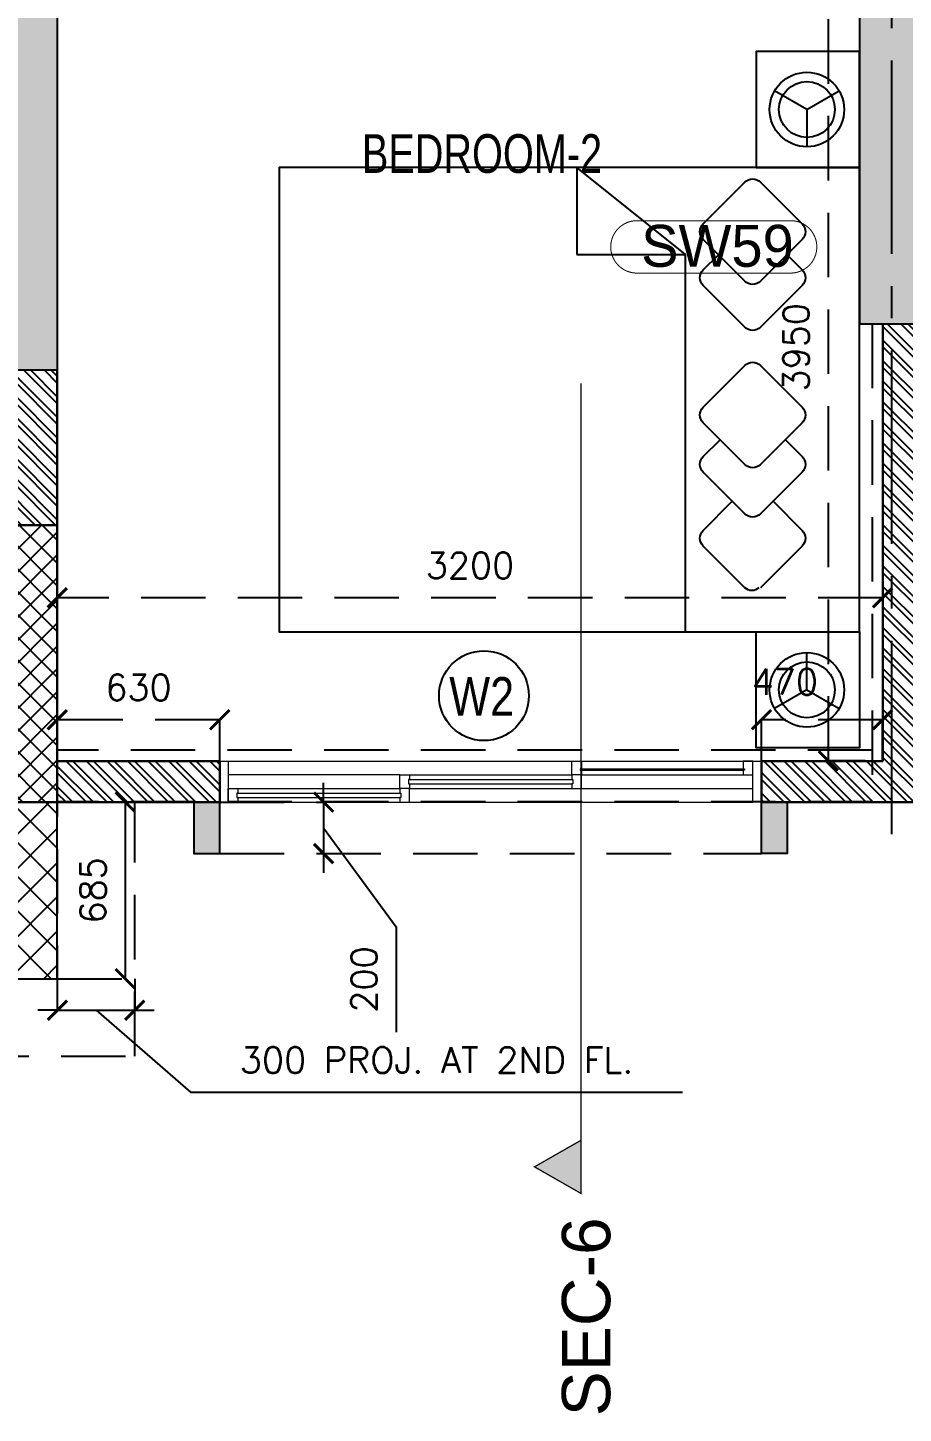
# Model space of a CAD drawing. Header units: millimetres. Extents: x 1167879 to 1231451, y -5731814 to -5645217.
# Drawn here: x 1209938 to 1213332, y -5731054 to -5725682 of the extents above; entities that cross this region are included whole.
import ezdxf
from ezdxf.enums import TextEntityAlignment as Align

# ---------------------------------------------------------------- set-up
doc = ezdxf.new("R2010")
doc.units = ezdxf.units.MM
doc.header["$LTSCALE"] = 1000
doc.header["$MEASUREMENT"] = 0
for name, pattern in [('$2$AUDIT_D_120904163729-0', [0]), ('$5$HIDDEN', [0.375, 0.25, -0.125]), ('2BHK-A - FRONT$0$AUDIT_D_120904163729-0', [0]), ('AUDIT_D_120904163729-0', [0]), ('HIDDEN', [0.375, 0.25, -0.125]), ('T8(T9 IS SIMILAR) - DIMENSION & TEXTING$0$HIDDEN', [0.375, 0.25, -0.125]), ('T8(T9 IS SIMILAR) - TYPICAL FLOOR ELEVATION$0$AUDIT_D_120904163729-0', [0]), ('T8(T9 IS SIMILAR) - TYPICAL FLOOR ELEVATION$0$HIDDEN', [0.375, 0.25, -0.125]), ('T8(T9 IS SIMILAR)$0$$0$HIDDEN', [0.375, 0.25, -0.125]), ('T8_PROFILE SECTIONS$0$HIDDEN', [0.375, 0.25, -0.125]), ('T8_PROFILE SECTIONS$0$PHANTOM2', [1.25, 0.625, -0.125, 0.125, -0.125, 0.125, -0.125]), ('T8_REFUGE COLUMNS$0$CENTER2', [1.125, 0.75, -0.125, 0.125, -0.125])]:
    doc.linetypes.add(name, pattern=pattern)
doc.layers.get('0').update_dxf_attribs({"linetype": 'AUDIT_D_120904163729-0'})
for name, color, linetype in [('$1$A-DIM', 1, '$2$AUDIT_D_120904163729-0'), ('2BHK-A - FRONT$0$2BHK-A - FRONT$0$a-furniture', 8, 'Continuous'), ('2BHK-A - FRONT$0$A-HATCH -160', 251, '2BHK-A - FRONT$0$AUDIT_D_120904163729-0'), ('A-WALL-FEATURES', 110, 'AUDIT_D_120904163729-0'), ('T8(T9 IS SIMILAR) - DIMENSION & TEXTING$0$A-DIMENSIONS', 2, 'T8(T9 IS SIMILAR) - DIMENSION & TEXTING$0$HIDDEN'), ('T8(T9 IS SIMILAR) - DIMENSION & TEXTING$0$a-window-no', 125, 'Continuous'), ('T8(T9 IS SIMILAR) - TYPICAL FLOOR ELEVATION$0$A-DIM', 1, 'T8(T9 IS SIMILAR) - TYPICAL FLOOR ELEVATION$0$AUDIT_D_120904163729-0'), ('T8(T9 IS SIMILAR) - TYPICAL FLOOR ELEVATION$0$A-WALL HATCH', 252, 'T8(T9 IS SIMILAR) - TYPICAL FLOOR ELEVATION$0$AUDIT_D_120904163729-0'), ('T8(T9 IS SIMILAR) - TYPICAL FLOOR ELEVATION$0$A-WALL-FEATURES', 6, 'T8(T9 IS SIMILAR) - TYPICAL FLOOR ELEVATION$0$AUDIT_D_120904163729-0'), ('T8(T9 IS SIMILAR)$0$$6$a-beam 2', 50, 'Continuous'), ('T8(T9 IS SIMILAR)$0$S-BEAM', 20, 'T8(T9 IS SIMILAR)$0$$0$HIDDEN'), ('T8_PROFILE SECTIONS$0$A-PROFILE SECTIONS', 81, 'T8_PROFILE SECTIONS$0$PHANTOM2'), ('T8_REFUGE COLUMNS$0$A-CENTERLINE', 193, 'T8_REFUGE COLUMNS$0$CENTER2'), ('T8_REFUGE COLUMNS$0$A-RCC COLS', 3, 'Continuous'), ('T8_TYPICAL COLUMNS$0$A-RCC COLS', 3, 'Continuous')]:
    doc.layers.add(name, color=color, linetype=linetype)
for name, color, linetype, lineweight in [('2BHK-A - FRONT$0$A-WALL- 160', 6, 'Continuous', 30), ('2BHK-A - FRONT$0$Window', 4, 'Continuous', 20), ('T8(T9 IS SIMILAR) - DIMENSION & TEXTING$0$a-Text', 4, 'Continuous', 0), ('T8(T9 IS SIMILAR)$0$D&W', 8, 'Continuous', 25), ('T8_REFUGE COLUMNS$0$A-COLUMN NO size reduce', 81, 'Continuous', 25)]:
    doc.layers.add(name, color=color, linetype=linetype, lineweight=lineweight)
doc.layers.add('T8_REFUGE COLUMNS$0$COL-HATCH', color=7, linetype='Continuous', lineweight=25, true_color=0xa3a3a3)
doc.styles.add('$6$Romans 1', font='romans.shx', dxfattribs={"height": 100})
doc.styles.add('T8(T9 IS SIMILAR) - DIMENSION & TEXTING$0$ARIAL ARROW', font='swisscl.ttf')
doc.styles.add('T8(T9 IS SIMILAR) - DIMENSION & TEXTING$0$LODHA STANDERD', font='sanss___.ttf')
doc.styles.add('T8(T9 IS SIMILAR) - DIMENSION & TEXTING$0$Romans 1', font='romans.shx', dxfattribs={"height": 100})
doc.styles.add('T8(T9 IS SIMILAR) - TYPICAL FLOOR ELEVATION$0$Romans 1', font='romans.shx', dxfattribs={"height": 100})
doc.styles.add('T8_PROFILE SECTIONS$0$arial', font='sanss___.ttf')
doc.styles.add('T8_REFUGE COLUMNS$0$STANDARD', font='GOTHIC.TTF')
doc.dimstyles.new('$2$ALPINE S', dxfattribs={"dimscale": 0, "dimtxt": 100, "dimasz": 75, "dimexe": 0, "dimexo": 0, "dimgap": 75, "dimtad": 1, "dimdec": 0, "dimzin": 0, "dimdsep": 46, "dimtxsty": '$6$Romans 1', "dimblk": '$6$_ArchTick', "dimcen": 0.09, "dimclrd": 256, "dimclre": 256, "dimclrt": 7, "dimadec": 0, "dimazin": 0, "dimtfac": 1, "dimtdec": 0, "dimtofl": 0, "dimtmove": 1, "dimatfit": 0, "dimldrblk": '$2$_Open90', "dimfxl": 1, "dimtolj": 1, "dimtzin": 0, "dimarcsym": 0})
doc.dimstyles.new('T8(T9 IS SIMILAR) - DIMENSION & TEXTING$0$ALPINE S', dxfattribs={"dimscale": 0, "dimtxt": 100, "dimasz": 75, "dimexe": 0, "dimexo": 0, "dimgap": 75, "dimtad": 1, "dimdec": 0, "dimzin": 0, "dimdsep": 46, "dimtxsty": 'T8(T9 IS SIMILAR) - DIMENSION & TEXTING$0$Romans 1', "dimblk": 'T8(T9 IS SIMILAR) - DIMENSION & TEXTING$0$_ArchTick', "dimcen": 0.09, "dimclrd": 256, "dimclre": 256, "dimclrt": 7, "dimadec": 0, "dimazin": 0, "dimtfac": 1, "dimtdec": 0, "dimtofl": 0, "dimtmove": 1, "dimatfit": 0, "dimldrblk": 'T8(T9 IS SIMILAR) - DIMENSION & TEXTING$0$_Open90', "dimfxl": 1, "dimtolj": 1, "dimtzin": 0, "dimarcsym": 0})
doc.dimstyles.new('T8(T9 IS SIMILAR) - TYPICAL FLOOR ELEVATION$0$ALPINE S', dxfattribs={"dimscale": 0, "dimtxt": 100, "dimasz": 75, "dimexe": 0, "dimexo": 0, "dimgap": 75, "dimtad": 1, "dimdec": 0, "dimzin": 0, "dimdsep": 46, "dimtxsty": 'T8(T9 IS SIMILAR) - TYPICAL FLOOR ELEVATION$0$Romans 1', "dimblk": 'T8(T9 IS SIMILAR) - TYPICAL FLOOR ELEVATION$0$_ArchTick', "dimcen": 0.09, "dimclrd": 256, "dimclre": 256, "dimclrt": 7, "dimadec": 0, "dimazin": 0, "dimtfac": 1, "dimtdec": 0, "dimtofl": 0, "dimtmove": 1, "dimatfit": 0, "dimldrblk": 'T8(T9 IS SIMILAR) - TYPICAL FLOOR ELEVATION$0$_Open90', "dimfxl": 1, "dimtolj": 1, "dimtzin": 0, "dimarcsym": 0})

# ---------------------------------------------------------------- blocks, each defined once
blk = doc.blocks.new('T8(T9 IS SIMILAR) - DIMENSION & TEXTING$0$WINDOW TAG')
at = {"layer": 'T8(T9 IS SIMILAR) - DIMENSION & TEXTING$0$a-window-no'}
blk.add_circle((0, 0), 174.1, dxfattribs=at)
at = {"layer": 'T8(T9 IS SIMILAR) - DIMENSION & TEXTING$0$a-window-no', "style": 'T8(T9 IS SIMILAR) - DIMENSION & TEXTING$0$LODHA STANDERD'}
blk.add_attdef('WINDOW', text='', height=150, dxfattribs=at).set_placement((11.3, 2.8), align=Align.MIDDLE_CENTER)
blk = doc.blocks.new('T8(T9 IS SIMILAR) - DIMENSION & TEXTING$0$_ArchTick')
at = {"color": 0, "linetype": 'ByBlock', "const_width": 0.15}
blk.add_lwpolyline([(-0.5, -0.5), (0.5, 0.5)], dxfattribs=at)
blk = doc.blocks.new('*D472')
at = {"layer": 'T8(T9 IS SIMILAR) - DIMENSION & TEXTING$0$A-DIMENSIONS', "linetype": 'T8(T9 IS SIMILAR) - DIMENSION & TEXTING$0$HIDDEN', "lineweight": -2, "transparency": 16777216}
for p, q in [((1212781.9, -5728524), (1212781.9, -5728364.8)), ((1213251.9, -5728524), (1213251.9, -5728364.8))]:
    blk.add_line(p, q, dxfattribs=at)
at = {"layer": 'T8(T9 IS SIMILAR) - DIMENSION & TEXTING$0$A-DIMENSIONS', "lineweight": -2, "transparency": 16777216}
blk.add_line((1213251.9, -5728364.8), (1212781.9, -5728364.8), dxfattribs=at)
at = {"layer": 'T8(T9 IS SIMILAR) - DIMENSION & TEXTING$0$A-DIMENSIONS', "linetype": 'ByBlock', "lineweight": -2, "transparency": 16777216, "xscale": 75, "yscale": 75, "zscale": 75, "rotation": 180}
blk.add_blockref('T8(T9 IS SIMILAR) - DIMENSION & TEXTING$0$_ArchTick', (1212781.9, -5728364.8), dxfattribs=at)
at = {"layer": 'T8(T9 IS SIMILAR) - DIMENSION & TEXTING$0$A-DIMENSIONS', "linetype": 'ByBlock', "lineweight": -2, "transparency": 16777216, "xscale": 75, "yscale": 75, "zscale": 75}
blk.add_blockref('T8(T9 IS SIMILAR) - DIMENSION & TEXTING$0$_ArchTick', (1213251.9, -5728364.8), dxfattribs=at)
at = {"layer": 'T8(T9 IS SIMILAR) - DIMENSION & TEXTING$0$A-DIMENSIONS', "color": 7, "linetype": 'ByBlock', "transparency": 16777216, "insert": (1212872.8, -5728217.8), "char_height": 100, "attachment_point": 5, "style": 'T8(T9 IS SIMILAR) - DIMENSION & TEXTING$0$Romans 1'}
blk.add_mtext('\\A1;470', dxfattribs=at)
blk = doc.blocks.new('T8(T9 IS SIMILAR) - DIMENSION & TEXTING$0$_Open90')
at = {"color": 0, "linetype": 'ByBlock', "lineweight": -2}
for p, q in [((0, 0), (-1, 0)), ((-0.5, 0.5), (0, 0)), ((0, 0), (-0.5, -0.5))]:
    blk.add_line(p, q, dxfattribs=at)
blk = doc.blocks.new('*D473')
at = {"layer": 'T8(T9 IS SIMILAR) - DIMENSION & TEXTING$0$A-DIMENSIONS', "linetype": 'T8(T9 IS SIMILAR) - DIMENSION & TEXTING$0$HIDDEN', "lineweight": -2, "transparency": 16777216}
for p, q in [((1210052.3, -5728524), (1210052.3, -5728364.8)), ((1210681.9, -5728524), (1210681.9, -5728364.8))]:
    blk.add_line(p, q, dxfattribs=at)
at = {"layer": 'T8(T9 IS SIMILAR) - DIMENSION & TEXTING$0$A-DIMENSIONS', "lineweight": -2, "transparency": 16777216}
blk.add_line((1210681.9, -5728364.8), (1210052.3, -5728364.8), dxfattribs=at)
at = {"layer": 'T8(T9 IS SIMILAR) - DIMENSION & TEXTING$0$A-DIMENSIONS', "linetype": 'ByBlock', "lineweight": -2, "transparency": 16777216, "xscale": 75, "yscale": 75, "zscale": 75, "rotation": 180}
blk.add_blockref('T8(T9 IS SIMILAR) - DIMENSION & TEXTING$0$_ArchTick', (1210052.3, -5728364.8), dxfattribs=at)
at = {"layer": 'T8(T9 IS SIMILAR) - DIMENSION & TEXTING$0$A-DIMENSIONS', "linetype": 'ByBlock', "lineweight": -2, "transparency": 16777216, "xscale": 75, "yscale": 75, "zscale": 75}
blk.add_blockref('T8(T9 IS SIMILAR) - DIMENSION & TEXTING$0$_ArchTick', (1210681.9, -5728364.8), dxfattribs=at)
at = {"layer": 'T8(T9 IS SIMILAR) - DIMENSION & TEXTING$0$A-DIMENSIONS', "color": 7, "linetype": 'ByBlock', "transparency": 16777216, "insert": (1210367.1, -5728239.8), "char_height": 100, "attachment_point": 5, "style": 'T8(T9 IS SIMILAR) - DIMENSION & TEXTING$0$Romans 1'}
blk.add_mtext('\\A1;630', dxfattribs=at)
blk = doc.blocks.new('*D474')
at = {"layer": 'T8(T9 IS SIMILAR) - DIMENSION & TEXTING$0$A-DIMENSIONS', "linetype": 'T8(T9 IS SIMILAR) - DIMENSION & TEXTING$0$HIDDEN', "lineweight": -2, "transparency": 16777216}
for p, q in [((1213184.2, -5724574), (1213041.4, -5724574)), ((1213184.2, -5728524), (1213041.4, -5728524))]:
    blk.add_line(p, q, dxfattribs=at)
at = {"layer": 'T8(T9 IS SIMILAR) - DIMENSION & TEXTING$0$A-DIMENSIONS', "lineweight": -2, "transparency": 16777216}
blk.add_line((1213041.4, -5728524), (1213041.4, -5724574), dxfattribs=at)
at = {"layer": 'T8(T9 IS SIMILAR) - DIMENSION & TEXTING$0$A-DIMENSIONS', "linetype": 'ByBlock', "lineweight": -2, "transparency": 16777216, "xscale": 75, "yscale": 75, "zscale": 75}
for p, rotation in [((1213041.4, -5724574), 90), ((1213041.4, -5728524), 270)]:
    blk.add_blockref('T8(T9 IS SIMILAR) - DIMENSION & TEXTING$0$_ArchTick', p, dxfattribs=dict(at, rotation=rotation))
at = {"layer": 'T8(T9 IS SIMILAR) - DIMENSION & TEXTING$0$A-DIMENSIONS', "color": 7, "linetype": 'ByBlock', "transparency": 16777216, "insert": (1212916.4, -5726920.7), "char_height": 100, "attachment_point": 5, "rotation": 90, "style": 'T8(T9 IS SIMILAR) - DIMENSION & TEXTING$0$Romans 1'}
blk.add_mtext('\\A1;3950', dxfattribs=at)
blk = doc.blocks.new('*D475')
at = {"layer": 'T8(T9 IS SIMILAR) - DIMENSION & TEXTING$0$A-DIMENSIONS', "linetype": 'T8(T9 IS SIMILAR) - DIMENSION & TEXTING$0$HIDDEN', "lineweight": -2, "transparency": 16777216}
for p, q in [((1210052.3, -5727664.5), (1210052.3, -5727891.9)), ((1213251.9, -5727664.5), (1213251.9, -5727891.9))]:
    blk.add_line(p, q, dxfattribs=at)
at = {"layer": 'T8(T9 IS SIMILAR) - DIMENSION & TEXTING$0$A-DIMENSIONS', "lineweight": -2, "transparency": 16777216}
blk.add_line((1213251.9, -5727891.9), (1210052.3, -5727891.9), dxfattribs=at)
at = {"layer": 'T8(T9 IS SIMILAR) - DIMENSION & TEXTING$0$A-DIMENSIONS', "linetype": 'ByBlock', "lineweight": -2, "transparency": 16777216, "xscale": 75, "yscale": 75, "zscale": 75, "rotation": 180}
blk.add_blockref('T8(T9 IS SIMILAR) - DIMENSION & TEXTING$0$_ArchTick', (1210052.3, -5727891.9), dxfattribs=at)
at = {"layer": 'T8(T9 IS SIMILAR) - DIMENSION & TEXTING$0$A-DIMENSIONS', "linetype": 'ByBlock', "lineweight": -2, "transparency": 16777216, "xscale": 75, "yscale": 75, "zscale": 75}
blk.add_blockref('T8(T9 IS SIMILAR) - DIMENSION & TEXTING$0$_ArchTick', (1213251.9, -5727891.9), dxfattribs=at)
at = {"layer": 'T8(T9 IS SIMILAR) - DIMENSION & TEXTING$0$A-DIMENSIONS', "color": 7, "linetype": 'ByBlock', "transparency": 16777216, "insert": (1211652.1, -5727766.9), "char_height": 100, "attachment_point": 5, "style": 'T8(T9 IS SIMILAR) - DIMENSION & TEXTING$0$Romans 1'}
blk.add_mtext('\\A1;3200', dxfattribs=at)
blk = doc.blocks.new('T8_REFUGE COLUMNS')
at = {"layer": 'T8_REFUGE COLUMNS$0$COL-HATCH', "linetype": 'ByBlock'}
h = blk.add_hatch(color=256, dxfattribs=at)
h.dxf.hatch_style = 1
h.paths.add_polyline_path([(1210052.1, -5727009.9), (1209752.1, -5727009.9), (1209752.1, -5724474.9), (1210052.1, -5724474.9)])
h = blk.add_hatch(color=256, dxfattribs=at)
h.dxf.hatch_style = 1
h.paths.add_polyline_path([(1213162.1, -5726829.9), (1213412.1, -5726829.9), (1213412.1, -5724474.9), (1213162.1, -5724474.9)])
at = {"layer": 'T8_REFUGE COLUMNS$0$A-CENTERLINE'}
blk.add_line((1213287.1, -5728808.5), (1213287.1, -5698573.6), dxfattribs=at)
at = {"layer": 'T8_REFUGE COLUMNS$0$A-COLUMN NO size reduce', "linetype": 'ByBlock', "const_width": 3.9}
blk.add_lwpolyline([(1212299.3, -5726633.2, -1), (1212299.3, -5726430), (1212895.2, -5726430, -1), (1212895.2, -5726633.2)], format="xyb", close=True, dxfattribs=at)
at = {"layer": 'T8_REFUGE COLUMNS$0$A-RCC COLS', "linetype": 'ByBlock'}
for points in [[(1210052.1, -5727009.9), (1209752.1, -5727009.9), (1209752.1, -5724474.9), (1210052.1, -5724474.9)], [(1213162.1, -5726829.9), (1213412.1, -5726829.9), (1213412.1, -5724474.9), (1213162.1, -5724474.9)]]:
    blk.add_lwpolyline(points, close=True, dxfattribs=at)
at = {"layer": 'T8_REFUGE COLUMNS$0$A-COLUMN NO size reduce', "linetype": 'ByBlock', "insert": (1212315.6, -5726446.3), "char_height": 162.5, "attachment_point": 1, "style": 'T8_REFUGE COLUMNS$0$STANDARD'}
blk.add_mtext_dynamic_manual_height_columns('SW59', width=444.685, gutter_width=500, heights=[0], dxfattribs=at)
blk = doc.blocks.new('T8_TYPICAL COLUMNS')
at = {"layer": 'T8_TYPICAL COLUMNS$0$A-RCC COLS', "linetype": 'ByBlock'}
blk.add_blockref('T8_REFUGE COLUMNS', (0, 0), dxfattribs=at)
blk = doc.blocks.new('2BHK-A - FRONT$0$2100')
at = {"layer": '2BHK-A - FRONT$0$Window', "color": 1, "lineweight": 13}
for p, q in [((1150876.5, -5693344.1), (1148842.5, -5693344.1)), ((1149507.5, -5693344.1), (1148880, -5693344.1)), ((1149507.5, -5693397.4), (1148880, -5693397.4)), ((1150173.7, -5693397.4), (1149545, -5693397.4)), ((1150211.2, -5693397.4), (1150876.5, -5693397.4)), ((1149507.5, -5693450.8), (1148842.5, -5693450.8)), ((1150173.7, -5693450.8), (1149545, -5693450.8)), ((1150839, -5693450.8), (1150211.2, -5693450.8)), ((1150173.7, -5693504.1), (1148842.5, -5693504.1)), ((1150839, -5693504.1), (1150211.2, -5693504.1))]:
    blk.add_line(p, q, dxfattribs=at)
at = {"layer": '2BHK-A - FRONT$0$Window', "color": 5, "lineweight": 13}
for p, q in [((1149507.5, -5693374.4), (1148880, -5693374.4)), ((1149507.5, -5693378.9), (1148880, -5693378.9)), ((1150173.7, -5693416), (1149545, -5693416)), ((1150173.7, -5693432.2), (1149545, -5693432.2)), ((1150839, -5693469.3), (1150211.2, -5693469.3)), ((1150839, -5693485.5), (1150211.2, -5693485.5))]:
    blk.add_line(p, q, dxfattribs=at)
at = {"layer": '2BHK-A - FRONT$0$Window', "color": 4, "lineweight": 13}
for points in [[(1148842.5, -5693344.1), (1148809.5, -5693344.1), (1148809.5, -5693504.1), (1148842.5, -5693504.1)], [(1148880, -5693378.9), (1148880, -5693397.4), (1148842.5, -5693397.4), (1148842.5, -5693344.1), (1148880, -5693344.1), (1148880, -5693374.4), (1148875.5, -5693374.4), (1148875.5, -5693378.9)], [(1149507.5, -5693378.9), (1149507.5, -5693397.4), (1149545, -5693397.4), (1149545, -5693344.1), (1149507.5, -5693344.1), (1149507.5, -5693374.4), (1149512, -5693374.4), (1149512, -5693378.9)], [(1150909.5, -5693344.1), (1150876.5, -5693344.1), (1150876.5, -5693504.1), (1150909.5, -5693504.1)], [(1149545, -5693432.2), (1149545, -5693450.8), (1149507.5, -5693450.8), (1149507.5, -5693397.4), (1149545, -5693397.4), (1149545, -5693416), (1149540.5, -5693416), (1149540.5, -5693432.2)], [(1150173.7, -5693432.2), (1150173.7, -5693450.8), (1150211.2, -5693450.8), (1150211.2, -5693397.4), (1150173.7, -5693397.4), (1150173.7, -5693416), (1150178.2, -5693416), (1150178.2, -5693432.2)], [(1150211.2, -5693485.5), (1150211.2, -5693504.1), (1150173.7, -5693504.1), (1150173.7, -5693450.8), (1150211.2, -5693450.8), (1150211.2, -5693469.3), (1150206.7, -5693469.3), (1150206.7, -5693485.5)], [(1150839, -5693485.5), (1150839, -5693504.1), (1150876.5, -5693504.1), (1150876.5, -5693450.8), (1150839, -5693450.8), (1150839, -5693469.3), (1150843.5, -5693469.3), (1150843.5, -5693485.5)]]:
    blk.add_lwpolyline(points, close=True, dxfattribs=at)
blk = doc.blocks.new('2BHK-A - FRONT$0$2BHK-A - FRONT$0$a bed')
at = {"color": 0, "linetype": 'ByBlock', "extrusion": (1.06338e-09, -0.000260045, 1)}
for q in [(78.6, 2497.2), (328.9, 2497.3), (203.8, 2280.5)]:
    blk.add_line((203.8, 2425), q, dxfattribs=at)
at = {"color": 0, "linetype": 'ByBlock'}
for p, q in [((675, 2200, 0), (675, 737.5, 0)), ((221.8, 1867.4, 0), (383.5, 2029, 0)), ((444.1, 2029, 0), (605.8, 1867.4, 0)), ((334.7, 1693.9, 0), (221.8, 1806.8, 0)), ((605.8, 1806.8, 0), (492.9, 1693.9, 0)), ((221.8, 1581, 0), (383.5, 1742.6, 0)), ((444.1, 1742.6, 0), (605.8, 1581, 0)), ((221.8, 1389.8, 0), (383.5, 1551.4, 0)), ((287.1, 1455.1, 0), (221.8, 1520.4, 0)), ((444.1, 1551.4, 0), (605.8, 1389.8, 0)), ((605.8, 1520.4, 0), (540.5, 1455.1, 0)), ((383.5, 1167.5, 0), (221.8, 1329.2, 0)), ((605.8, 1329.2, 0), (444.1, 1167.5, 0)), ((221.8, 857.3, 0), (383.5, 1019, 0)), ((444.1, 1019, 0), (605.8, 857.3, 0)), ((221.8, 679, 0), (383.5, 840.6, 0)), ((444.1, 840.6, 0), (605.8, 679, 0)), ((280.7, 737.9, 0), (221.8, 796.7, 0)), ((605.8, 796.7, 0), (546.9, 737.9, 0)), ((1095.6, 737.5, 0), (675, 737.5, 0)), ((675, 737.5, 0), (1095.6, 400, 0)), ((1095.6, 400, 0), (1095.6, 737.5, 0)), ((383.5, 456.7, 0), (221.8, 618.4, 0)), ((605.8, 618.4, 0), (444.1, 456.7, 0)), ((56.3, 400, 0), (506.3, 400, 0))]:
    blk.add_line(p, q, dxfattribs=at)
at = {"color": 0, "linetype": 'ByBlock', "extrusion": (1.06338e-09, 0.000260045, 1)}
for q in [(203.8, 319.5), (78.6, 102.8), (328.9, 102.7)]:
    blk.add_line((203.8, 175), q, dxfattribs=at)
at = {"color": 0, "linetype": 'ByBlock'}
for points in [[(0, 2200), (0, 2650), (400, 2650), (400, 2200)], [(0, 400), (0, -50), (400, -50), (400, 400)]]:
    blk.add_lwpolyline(points, close=True, dxfattribs=at)
blk.add_lwpolyline([(0, 400), (2250, 400), (2250, 2200), (0, 2200), (0, 400)], dxfattribs=at)
at = {"color": 0, "linetype": 'ByBlock', "extrusion": (1.06338e-09, -0.000260045, 1)}
for radius in [144.5, 108.4]:
    blk.add_circle((203.8, 2425, -0.6), radius, dxfattribs=at)
at = {"color": 0, "linetype": 'ByBlock', "extrusion": (1.06338e-09, 0.000260045, 1)}
for radius in [144.5, 108.4]:
    blk.add_circle((203.8, 175, 0), radius, dxfattribs=at)
at = {"color": 0, "linetype": 'ByBlock', "extrusion": (7.42612e-06, -2.34658e-07, -1)}
for centre, major_axis, start_param, end_param in [((417.2, 2002.1, 0), (-26.9, 26.9, 0), 6.283185, 7.853982), ((252.2, 1837.1, 0.7), (-30.3, 30.3, 0), 4.712389, 6.283185), ((575.4, 1837.1, 0.7), (30.3, 30.3, 0), 0, 1.570796), ((413.8, 1712.3, 0.7), (-30.3, 30.3, 0), 6.283185, 7.853982), ((252.2, 1550.7, 0.7), (30.3, 30.3, 0), 3.141593, 4.712389), ((413.8, 1521.1, 0.7), (30.3, 30.3, 0), 4.712389, 6.283185), ((575.4, 1550.7, 0.7), (30.3, 30.3, 0), 0, 1.570796), ((252.2, 1359.5, 0.7), (-30.3, 30.3, 0), 4.712389, 6.283185), ((575.4, 1359.5, 0.7), (-30.3, 30.3, 0), 1.570796, 3.141593), ((413.8, 1197.8, 0.7), (-30.3, 30.3, 0), 3.141593, 4.712389), ((413.8, 988.7, 0.7), (30.3, 30.3, 0), 4.712389, 6.283185), ((252.2, 827, 0.7), (30.3, 30.3, 0), 3.141593, 4.712389), ((413.8, 810.3, 0.7), (30.3, 30.3, 0), 4.712389, 6.283185), ((575.4, 827, 0.7), (-30.3, 30.3, 0), 1.570796, 3.141593), ((252.2, 648.7, 0.7), (-30.3, 30.3, 0), 4.712389, 6.283185), ((575.4, 648.7, 0.7), (-30.3, 30.3, 0), 1.570796, 3.141593), ((413.8, 487.1, 0.7), (30.3, 30.3, 0), 1.570796, 3.141593)]:
    blk.add_ellipse(centre, major_axis=major_axis, ratio=1, start_param=start_param, end_param=end_param, dxfattribs=at)
blk = doc.blocks.new('2BHK-A - FRONT')
at = {"layer": '2BHK-A - FRONT$0$A-HATCH -160', "linetype": 'ByBlock'}
h = blk.add_hatch(dxfattribs=at)
h.set_pattern_fill('ANSI32', color=256, scale=150)
h.set_pattern_definition([(45, (0, -0.55), (-39.77475644, 39.77475644), []), (45, (26.517, -0.55), (-39.77475644, 39.77475644), [])])
h.paths.add_polyline_path([(1145269.9, -5728524.2), (1145269.9, -5728684.2), (1144639.8, -5728684.2), (1144639.8, -5726829.5), (1144799.8, -5726829.5), (1144799.8, -5728524.2)])
h.paths.add_polyline_path([(1148934.5, -5727449.8), (1148934.5, -5727609.8), (1147999.5, -5727609.8), (1147999.5, -5727009.5), (1148159.5, -5727009.5), (1148159.5, -5727449.8)])
h.paths.add_polyline_path([(1147999.5, -5728684.2), (1147999.5, -5728524.2), (1147369.9, -5728524.2), (1147369.9, -5728684.2)])
edge = h.paths.add_edge_path()
edge.add_line((1151334.5, -5727449.8), (1151779.5, -5727449.8))
edge.add_line((1151779.5, -5727449.8), (1151779.5, -5727609.8))
edge.add_line((1151704.5, -5727609.8), (1151334.5, -5727609.8))
edge.add_line((1151334.5, -5727609.8), (1151334.5, -5727449.8))
h.paths.add_polyline_path([(1146264.5, -5719573.8), (1146424.5, -5719573.8), (1146424.5, -5719224.6), (1146264.5, -5719224.6)])
h.paths.add_polyline_path([(1145549.4, -5721834.4), (1145788.9, -5721834.4), (1145790, -5721674.6), (1145549.4, -5721674.6)])
h.paths.add_polyline_path([(1145949.5, -5721924.2), (1145949.5, -5722524.6), (1145789.5, -5722524.6), (1145789.5, -5721924.2)])
h.paths.add_polyline_path([(1144599.5, -5721924.6), (1144759.5, -5721924.6), (1144762, -5722524.6), (1144602, -5722524.6)])
h.paths.add_polyline_path([(1144599.5, -5723474.6), (1144599.5, -5723174.6), (1144759.5, -5723174.6), (1144759.5, -5723314.6), (1145789.5, -5723314.6), (1145789.5, -5723174.6), (1145949.5, -5723174.6), (1145949.5, -5723474.2)])
h = blk.add_hatch(dxfattribs=at)
h.set_pattern_fill('ANSI37', color=256, scale=500)
h.paths.add_polyline_path([(1141249.5, -5727584.8), (1141049.5, -5727584.8), (1141049.5, -5726519.5), (1141249.5, -5726519.5)])
h.paths.add_polyline_path([(1141249.5, -5723474.2), (1141899.2, -5723474.2), (1141899.2, -5723274.2), (1141249.5, -5723274.2)])
h.paths.add_polyline_path([(1147999.5, -5728684.2), (1148199.5, -5728684.2), (1148199.5, -5727609.8), (1147999.5, -5727609.8)])
at = {"layer": '2BHK-A - FRONT$0$A-WALL- 160', "linetype": 'ByBlock'}
for p, q in [((1144799.5, -5728524.6), (1144799.5, -5726829.5)), ((1147999.5, -5728684.6), (1147999.5, -5727009.5)), ((1147999.5, -5727609.6), (1148934.5, -5727609.6)), ((1144799.5, -5728524.6), (1145269.9, -5728524.6)), ((1145269.9, -5728524.6), (1145269.9, -5728684.6)), ((1147369.9, -5728524.6), (1147999.5, -5728524.6)), ((1147369.9, -5728524.6), (1147369.9, -5728684.6)), ((1144639.5, -5728684.6), (1145269.9, -5728684.6)), ((1147369.9, -5728684.6), (1148199.5, -5728684.6))]:
    blk.add_line(p, q, dxfattribs=at)
at = {"layer": '2BHK-A - FRONT$0$2BHK-A - FRONT$0$a-furniture', "extrusion": (-4.84058e-05, 0.000523293, -1), "zscale": -1, "rotation": 179.9999999999999}
blk.add_blockref('2BHK-A - FRONT$0$2BHK-A - FRONT$0$a bed', (-1144889.7, -5725822.9, -3052.9), dxfattribs=at)
at = {"layer": '2BHK-A - FRONT$0$A-WALL- 160', "linetype": 'ByBlock'}
blk.add_blockref('2BHK-A - FRONT$0$2100', (-3539.6, -35180.5), dxfattribs=at)
blk = doc.blocks.new('T8(T9 IS SIMILAR) - TYPICAL FLOOR ELEVATION$0$_ArchTick')
at = {"color": 0, "linetype": 'ByBlock', "const_width": 0.15}
blk.add_lwpolyline([(-0.5, -0.5), (0.5, 0.5)], dxfattribs=at)
blk = doc.blocks.new('*D759')
at = {"layer": 'T8(T9 IS SIMILAR) - TYPICAL FLOOR ELEVATION$0$A-DIM', "linetype": 'T8(T9 IS SIMILAR) - TYPICAL FLOOR ELEVATION$0$HIDDEN', "lineweight": -2, "transparency": 16777216}
for p, q in [((1210052.4, -5728684), (1210315.5, -5728684)), ((1210052.4, -5729368.9), (1210315.5, -5729368.9))]:
    blk.add_line(p, q, dxfattribs=at)
at = {"layer": 'T8(T9 IS SIMILAR) - TYPICAL FLOOR ELEVATION$0$A-DIM', "lineweight": -2, "transparency": 16777216}
blk.add_line((1210315.5, -5728684), (1210315.5, -5729368.9), dxfattribs=at)
at = {"layer": 'T8(T9 IS SIMILAR) - TYPICAL FLOOR ELEVATION$0$A-DIM', "linetype": 'ByBlock', "lineweight": -2, "transparency": 16777216, "xscale": 75, "yscale": 75, "zscale": 75}
for p, rotation in [((1210315.5, -5728684), 90), ((1210315.5, -5729368.9), 270)]:
    blk.add_blockref('T8(T9 IS SIMILAR) - TYPICAL FLOOR ELEVATION$0$_ArchTick', p, dxfattribs=dict(at, rotation=rotation))
at = {"layer": 'T8(T9 IS SIMILAR) - TYPICAL FLOOR ELEVATION$0$A-DIM', "color": 7, "linetype": 'ByBlock', "transparency": 16777216, "insert": (1210190.5, -5729026.5), "char_height": 100, "attachment_point": 5, "rotation": 90, "style": 'T8(T9 IS SIMILAR) - TYPICAL FLOOR ELEVATION$0$Romans 1'}
blk.add_mtext('\\A1;685', dxfattribs=at)
blk = doc.blocks.new('T8(T9 IS SIMILAR) - TYPICAL FLOOR ELEVATION$0$_Open90')
at = {"color": 0, "linetype": 'ByBlock', "lineweight": -2}
for p, q in [((0, 0), (-1, 0)), ((-0.5, 0.5), (0, 0)), ((0, 0), (-0.5, -0.5))]:
    blk.add_line(p, q, dxfattribs=at)
blk = doc.blocks.new('*D760')
at = {"layer": 'T8(T9 IS SIMILAR) - TYPICAL FLOOR ELEVATION$0$A-DIM', "lineweight": -2, "transparency": 16777216}
for p, q in [((1211084.8, -5728684), (1211084.8, -5728609)), ((1211084.8, -5728684), (1211084.8, -5728884)), ((1211084.8, -5728784), (1211366.6, -5729168.4)), ((1211084.8, -5728884), (1211084.8, -5728959)), ((1211366.6, -5729168.4), (1211366.6, -5729575.6))]:
    blk.add_line(p, q, dxfattribs=at)
at = {"layer": 'T8(T9 IS SIMILAR) - TYPICAL FLOOR ELEVATION$0$A-DIM', "linetype": 'T8(T9 IS SIMILAR) - TYPICAL FLOOR ELEVATION$0$HIDDEN', "lineweight": -2, "transparency": 16777216}
for p, q in [((1210681.9, -5728684), (1211084.8, -5728684)), ((1210681.9, -5728884), (1211084.8, -5728884))]:
    blk.add_line(p, q, dxfattribs=at)
at = {"layer": 'T8(T9 IS SIMILAR) - TYPICAL FLOOR ELEVATION$0$A-DIM', "linetype": 'ByBlock', "lineweight": -2, "transparency": 16777216, "xscale": 75, "yscale": 75, "zscale": 75}
for p, rotation in [((1211084.8, -5728684), 270), ((1211084.8, -5728884), 90)]:
    blk.add_blockref('T8(T9 IS SIMILAR) - TYPICAL FLOOR ELEVATION$0$_ArchTick', p, dxfattribs=dict(at, rotation=rotation))
at = {"layer": 'T8(T9 IS SIMILAR) - TYPICAL FLOOR ELEVATION$0$A-DIM', "color": 7, "linetype": 'ByBlock', "transparency": 16777216, "insert": (1211241.6, -5729372), "char_height": 100, "attachment_point": 5, "rotation": 90, "style": 'T8(T9 IS SIMILAR) - TYPICAL FLOOR ELEVATION$0$Romans 1'}
blk.add_mtext('\\A1;200', dxfattribs=at)
blk = doc.blocks.new('T8_PROFILE SECTIONS$0$MH')
at = {"layer": 'T8_PROFILE SECTIONS$0$A-PROFILE SECTIONS', "linetype": 'T8_PROFILE SECTIONS$0$HIDDEN', "ltscale": 2}
h = blk.add_hatch(color=256, dxfattribs=at)
h.dxf.hatch_style = 1
h.paths.add_polyline_path([(1140339.1, -5697424.8), (1140519.9, -5697528.1), (1140339.1, -5697631.3)])
at = {"layer": 'T8_PROFILE SECTIONS$0$A-PROFILE SECTIONS', "linetype": 'T8_PROFILE SECTIONS$0$HIDDEN', "ltscale": 2, "const_width": 5}
blk.add_lwpolyline([(1140339.1, -5697424.8), (1140339.1, -5697424.8), (1140519.9, -5697528.1), (1140339.1, -5697631.3)], close=True, dxfattribs=at)
blk.add_lwpolyline([(1140339.1, -5697424.8), (1140339.1, -5700565.7)], dxfattribs=at)
blk = doc.blocks.new('PROFILE SECTION LINE T9')
at = {"layer": 'T8_PROFILE SECTIONS$0$A-PROFILE SECTIONS', "linetype": 'ByBlock', "rotation": 180}
blk.add_blockref('T8_PROFILE SECTIONS$0$MH', (1166703.8, -5716010.7, 0), dxfattribs=at)
at = {"layer": 'T8_PROFILE SECTIONS$0$A-PROFILE SECTIONS', "linetype": 'ByBlock', "insert": (26290.2, -18678.6, 0), "char_height": 187.5, "attachment_point": 3, "rotation": 90, "style": 'T8_PROFILE SECTIONS$0$arial'}
blk.add_mtext_dynamic_manual_height_columns('SEC-6', width=301.334, gutter_width=500, heights=[0], dxfattribs=at)
blk = doc.blocks.new('$6$_ArchTick')
at = {"color": 0, "linetype": 'ByBlock', "const_width": 0.15}
blk.add_lwpolyline([(-0.5, -0.5), (0.5, 0.5)], dxfattribs=at)
blk = doc.blocks.new('*D64')
at = {"layer": '$1$A-DIM', "linetype": '$5$HIDDEN', "lineweight": -2, "transparency": 16777216}
for p, q in [((25220.3, -10569.1), (25220.3, -10691.6)), ((25520.3, -10569.1), (25520.3, -10691.6))]:
    blk.add_line(p, q, dxfattribs=at)
at = {"layer": '$1$A-DIM', "lineweight": -2, "transparency": 16777216}
for p, q in [((25220.3, -10691.6), (25145.3, -10691.6)), ((25220.3, -10691.6), (25520.3, -10691.6)), ((25370.3, -10691.6), (25737.1, -11009.5)), ((25520.3, -10691.6), (25595.3, -10691.6)), ((25737.1, -11009.5), (27644.3, -11009.5))]:
    blk.add_line(p, q, dxfattribs=at)
at = {"layer": '$1$A-DIM', "linetype": 'ByBlock', "lineweight": -2, "transparency": 16777216, "xscale": 75, "yscale": 75, "zscale": 75}
blk.add_blockref('$6$_ArchTick', (25220.3, -10691.6), dxfattribs=at)
at = {"layer": '$1$A-DIM', "linetype": 'ByBlock', "lineweight": -2, "transparency": 16777216, "xscale": 75, "yscale": 75, "zscale": 75, "rotation": 180}
blk.add_blockref('$6$_ArchTick', (25520.3, -10691.6), dxfattribs=at)
at = {"layer": '$1$A-DIM', "color": 7, "linetype": 'ByBlock', "transparency": 16777216, "insert": (26690.7, -10884.5), "char_height": 100, "attachment_point": 5, "style": '$6$Romans 1'}
blk.add_mtext('\\A1;300 PROJ. AT 2ND FL.', dxfattribs=at)
blk = doc.blocks.new('$2$_Open90')
at = {"color": 0, "linetype": 'ByBlock', "lineweight": -2}
for p, q in [((0, 0), (-1, 0)), ((-0.5, 0.5), (0, 0)), ((0, 0), (-0.5, -0.5))]:
    blk.add_line(p, q, dxfattribs=at)
blk = doc.blocks.new('T8(T9 IS SIMILAR) - DIMENSION & TEXTING')
at = {"layer": 'T8(T9 IS SIMILAR) - DIMENSION & TEXTING$0$a-window-no'}
ref = blk.add_blockref('T8(T9 IS SIMILAR) - DIMENSION & TEXTING$0$WINDOW TAG', (1211706.4, -5728271.7), dxfattribs=dict(at, rotation=180))
ref.add_attrib('WINDOW', 'W2', dxfattribs={"height": 150, "style": 'T8(T9 IS SIMILAR) - DIMENSION & TEXTING$0$LODHA STANDERD', "width": 0.8}).set_placement((1211697.5, -5728274.5), align=Align.MIDDLE_CENTER)
at = {"layer": 'T8(T9 IS SIMILAR) - DIMENSION & TEXTING$0$a-Text', "style": 'T8(T9 IS SIMILAR) - DIMENSION & TEXTING$0$ARIAL ARROW'}
blk.add_text('BEDROOM-2', height=150, dxfattribs=at).set_placement((1211233.1, -5726244.7))
at = {"layer": 'T8(T9 IS SIMILAR) - DIMENSION & TEXTING$0$A-DIMENSIONS', "linetype": 'ByBlock'}
for base, p1, p2, angle, picture, middle in [((1213041.4, -5724574), (1213184.2, -5728524), (1213184.2, -5724574), 90, '*D474', (1213041.4, -5726920.7)), ((1212781.9, -5728364.8), (1213251.9, -5728524), (1212781.9, -5728524), 180, '*D472', (1212872.8, -5728342.8))]:
    dim = blk.add_linear_dim(base=base, p1=p1, p2=p2, angle=angle, dimstyle='T8(T9 IS SIMILAR) - DIMENSION & TEXTING$0$ALPINE S', override={"dimscale": 1, "dimfxl": 5, "dimarcsym": 1}, dxfattribs=at)
    dim.commit()
    dim.dimension.update_dxf_attribs({"geometry": picture, "text_midpoint": middle, "dimtype": 128})
for base, p1, p2, picture, middle in [((1210052.3, -5727891.9), (1213251.9, -5727664.5), (1210052.3, -5727664.5), '*D475', (1211652.1, -5727766.9)), ((1210052.3, -5728364.8), (1210681.9, -5728524), (1210052.3, -5728524), '*D473', (1210367.1, -5728239.8))]:
    dim = blk.add_linear_dim(base=base, p1=p1, p2=p2, angle=180, dimstyle='T8(T9 IS SIMILAR) - DIMENSION & TEXTING$0$ALPINE S', override={"dimscale": 1, "dimfxl": 5, "dimarcsym": 1}, dxfattribs=at)
    dim.commit()
    dim.dimension.update_dxf_attribs({"geometry": picture, "text_midpoint": middle})
blk = doc.blocks.new('T8(T9 IS SIMILAR) - TYPICAL FLOOR ELEVATION')
at = {"layer": 'T8(T9 IS SIMILAR) - TYPICAL FLOOR ELEVATION$0$A-WALL HATCH', "linetype": 'ByBlock'}
h = blk.add_hatch(dxfattribs=at)
h.set_pattern_fill('ANSI37', color=256, scale=750)
h.set_pattern_definition([(45, (-0.1, -0.21), (-66.2912607, 66.2912607), []), (135, (-0.1, -0.21), (-66.2912607, -66.2912607), [])])
h.paths.add_polyline_path([(1186632.3, -5709913.9), (1186432.3, -5709913.9), (1186432.3, -5708154.2), (1186632.3, -5708154.2)])
h.paths.add_polyline_path([(1190032.3, -5708154), (1190232.6, -5708154), (1190232.6, -5709913.7), (1190032.3, -5709913.7)])
h.paths.add_polyline_path([(1202792.3, -5700405.8), (1202592.3, -5700405.8), (1202592.3, -5701090.3), (1202792.3, -5701090.3)])
h.paths.add_polyline_path([(1209952.2, -5700405.8), (1209752.2, -5700405.8), (1209752.2, -5701092), (1209952.2, -5701092)])
h.paths.add_polyline_path([(1222512.1, -5708154), (1222311.7, -5708154), (1222311.7, -5709913.7), (1222512.1, -5709913.7)])
h.paths.add_polyline_path([(1225912.1, -5709913.9), (1226112.1, -5709913.9), (1226112.1, -5708154.2), (1225912.1, -5708154.2)])
h.paths.add_polyline_path([(1209852.3, -5729369.1), (1210052.3, -5729369.1), (1210052.3, -5728684.2), (1209852.3, -5728684.2)])
h.paths.add_polyline_path([(1202692.1, -5729369.1), (1202492, -5729369.1), (1202492, -5728684.2), (1202692.1, -5728684.2)])
h = blk.add_hatch(dxfattribs=at)
h.set_pattern_fill('ZIGZAG', color=256, scale=250)
h.set_pattern_definition([(0, (0, 0), (31.25, 31.25), [31.25, -31.25]), (90, (31.25, 0), (-31.25, 31.25), [31.25, -31.25])])
h.paths.add_polyline_path([(1186332.7, -5719983.5), (1186332.7, -5719683.5), (1186432.7, -5719683.5), (1186432.7, -5719883.5), (1186982.7, -5719883.5), (1186982.7, -5719523.5), (1187082.7, -5719523.5), (1187082.7, -5719983.5)])
h.paths.add_polyline_path([(1190232.7, -5719983.5), (1190232.7, -5719683.5), (1190132.7, -5719683.5), (1190132.7, -5719883.5), (1189582.7, -5719883.5), (1189582.7, -5719523.5), (1189482.7, -5719523.5), (1189482.7, -5719983.5)])
h.paths.add_polyline_path([(1190857.7, -5717933.5), (1190857.7, -5717733.5), (1190757.7, -5717733.5), (1190757.7, -5717933.5)])
h.paths.add_polyline_path([(1193357.7, -5717733.5), (1193357.7, -5717933.5), (1193257.7, -5717933.5), (1193257.7, -5717733.5)])
h.paths.add_polyline_path([(1196632.8, -5709938.8), (1196632.8, -5709738.8), (1196532.8, -5709738.8), (1196532.8, -5709938.8)])
h.paths.add_polyline_path([(1194132, -5709738.8), (1194132, -5709938.8), (1194032, -5709938.8), (1194032, -5709738.8)])
h.paths.add_polyline_path([(1195742.7, -5701889.7), (1196212.8, -5701889.7), (1196212.8, -5702349.7), (1196112.8, -5702349.7), (1196112.8, -5701989.7), (1195742.7, -5701989.7)])
h.paths.add_polyline_path([(1198312.8, -5702349.7), (1198312.8, -5701889.7), (1199132.6, -5701889.7), (1199132.6, -5701989.7), (1198412.8, -5701989.7), (1198412.8, -5702349.7)])
h.paths.add_polyline_path([(1199662.5, -5701090.3), (1199662.5, -5700890.3), (1199762.5, -5700890.3), (1199762.5, -5701090.3)])
h.paths.add_polyline_path([(1201862.6, -5700890.3), (1201862.6, -5701090.3), (1201962.6, -5701090.3), (1201962.6, -5700890.3)])
h.paths.add_polyline_path([(1210681.9, -5700890.3), (1210681.9, -5701090.3), (1210581.9, -5701090.3), (1210581.9, -5700890.3)])
h.paths.add_polyline_path([(1212882, -5701090.3), (1212882, -5700890.3), (1212782, -5700890.3), (1212782, -5701090.3)])
h.paths.add_polyline_path([(1214231.8, -5702349.7), (1214231.8, -5701889.7), (1213412.3, -5701889.7), (1213412.3, -5701989.7), (1214131.8, -5701989.7), (1214131.8, -5702349.7)])
h.paths.add_polyline_path([(1216801.9, -5701889.7), (1216331.8, -5701889.7), (1216331.8, -5702349.7), (1216431.8, -5702349.7), (1216431.8, -5701989.7), (1216801.9, -5701989.7)])
h.paths.add_polyline_path([(1215911.7, -5709938.8), (1215911.7, -5709738.8), (1216011.7, -5709738.8), (1216011.7, -5709938.8)])
h.paths.add_polyline_path([(1218412.5, -5709738.8), (1218412.5, -5709938.8), (1218512.5, -5709938.8), (1218512.5, -5709738.8)])
h.paths.add_polyline_path([(1221686.9, -5717933.5), (1221686.9, -5717733.5), (1221786.9, -5717733.5), (1221786.9, -5717933.5)])
h.paths.add_polyline_path([(1219186.9, -5717733.5), (1219186.9, -5717933.5), (1219286.9, -5717933.5), (1219286.9, -5717733.5)])
h.paths.add_polyline_path([(1222311.8, -5719983.5), (1222311.8, -5719683.5), (1222411.8, -5719683.5), (1222411.8, -5719883.5), (1222961.8, -5719883.5), (1222961.8, -5719523.5), (1223061.8, -5719523.5), (1223061.8, -5719983.5)])
h.paths.add_polyline_path([(1226211.8, -5719983.5), (1226211.8, -5719683.5), (1226111.8, -5719683.5), (1226111.8, -5719883.5), (1225561.8, -5719883.5), (1225561.8, -5719523.5), (1225461.8, -5719523.5), (1225461.8, -5719983.5)])
h.paths.add_polyline_path([(1217001.9, -5727584.6), (1216901.9, -5727584.6), (1216901.9, -5727784.6), (1216356.8, -5727784.6), (1216356.8, -5727424.6), (1216256.8, -5727424.6), (1216256.8, -5727884.6), (1217001.9, -5727884.6)])
h.paths.add_polyline_path([(1214156.8, -5727424.6), (1214056.8, -5727424.6), (1214056.8, -5727784.6), (1213412.3, -5727784.6), (1213412.3, -5727884.6), (1214156.8, -5727884.6)])
h.paths.add_polyline_path([(1210681.9, -5728884), (1210681.9, -5728684), (1210581.9, -5728684), (1210581.9, -5728884)])
h.paths.add_polyline_path([(1212882, -5728684), (1212882, -5728884), (1212782, -5728884), (1212782, -5728684)])
h.paths.add_polyline_path([(1201862.6, -5728884), (1201862.6, -5728684), (1201962.6, -5728684), (1201962.6, -5728884)])
h.paths.add_polyline_path([(1199662.5, -5728684), (1199662.5, -5728884), (1199762.5, -5728884), (1199762.5, -5728684)])
h.paths.add_polyline_path([(1198387.7, -5727424.6), (1198487.7, -5727424.6), (1198487.7, -5727784.6), (1199132.3, -5727784.6), (1199132.3, -5727884.6), (1198387.7, -5727884.6)])
h.paths.add_polyline_path([(1195542.6, -5727584.6), (1195642.6, -5727584.6), (1195642.6, -5727784.6), (1196187.7, -5727784.6), (1196187.7, -5727424.6), (1196287.7, -5727424.6), (1196287.7, -5727884.6), (1195542.6, -5727884.6)])
at = {"layer": 'T8(T9 IS SIMILAR) - TYPICAL FLOOR ELEVATION$0$A-WALL-FEATURES', "color": 8, "linetype": 'T8(T9 IS SIMILAR) - TYPICAL FLOOR ELEVATION$0$HIDDEN'}
blk.add_line((1210681.9, -5728884), (1212782, -5728884), dxfattribs=at)
at = {"layer": 'T8(T9 IS SIMILAR) - TYPICAL FLOOR ELEVATION$0$A-WALL-FEATURES', "linetype": 'ByBlock'}
for points in [[(1209852.4, -5729368.9), (1210052.4, -5729368.9), (1210052.4, -5728684), (1209852.4, -5728684)], [(1210681.9, -5728884), (1210681.9, -5728684), (1210581.9, -5728684), (1210581.9, -5728884)], [(1212882, -5728684), (1212882, -5728884), (1212782, -5728884), (1212782, -5728684)]]:
    blk.add_lwpolyline(points, close=True, dxfattribs=at)
at = {"layer": 'T8(T9 IS SIMILAR) - TYPICAL FLOOR ELEVATION$0$A-DIM', "linetype": 'ByBlock'}
dim = blk.add_linear_dim(base=(1211084.8, -5728884), p1=(1210681.9, -5728684), p2=(1210681.9, -5728884), angle=90, dimstyle='T8(T9 IS SIMILAR) - TYPICAL FLOOR ELEVATION$0$ALPINE S', override={"dimscale": 1, "dimfxl": 5, "dimarcsym": 1}, dxfattribs=at)
dim.commit()
dim.dimension.update_dxf_attribs({"geometry": '*D760', "text_midpoint": (1211366.6, -5729243.4), "dimtype": 128})
dim = blk.add_linear_dim(base=(1210315.5, -5729368.9), p1=(1210052.4, -5728684), p2=(1210052.4, -5729368.9), angle=90, dimstyle='T8(T9 IS SIMILAR) - TYPICAL FLOOR ELEVATION$0$ALPINE S', override={"dimscale": 1, "dimfxl": 5, "dimarcsym": 1}, dxfattribs=at)
dim.commit()
dim.dimension.update_dxf_attribs({"geometry": '*D759', "text_midpoint": (1210190.5, -5729026.5)})
blk = doc.blocks.new('T8(T9 IS SIMILAR)')
at = {"layer": 'T8(T9 IS SIMILAR)$0$D&W', "linetype": 'ByBlock', "xscale": -1}
blk.add_blockref('2BHK-A - FRONT', (2358051.8, -0.4), dxfattribs=at)
at = {"layer": 'T8(T9 IS SIMILAR)$0$D&W', "linetype": 'ByBlock'}
blk.add_blockref('T8(T9 IS SIMILAR) - TYPICAL FLOOR ELEVATION', (0, 0), dxfattribs=at)
blk.add_blockref('T8_TYPICAL COLUMNS', (0, 0), dxfattribs=at)
at = {"layer": 'T8(T9 IS SIMILAR)$0$$6$a-beam 2', "linetype": 'ByBlock'}
blk.add_blockref('T8(T9 IS SIMILAR) - DIMENSION & TEXTING', (0, 0), dxfattribs=at)
at = {"layer": 'T8(T9 IS SIMILAR)$0$S-BEAM'}
for p, q in [((1213211.8, -5726829, 0), (1213211.8, -5728682.6, 0)), ((1210051.9, -5726990.5, 0.1), (1210051.9, -5729370.2, 0)), ((1213211.8, -5728483.3), (1210051.9, -5728483.4, 0)), ((1213211.8, -5728683.3), (1210051.9, -5728683.4, 0)), ((1213211.8, -5728683.3), (1213411.8, -5728683.3)), ((1210051.9, -5729370.2, 0), (1209851.9, -5729370.2, 0))]:
    blk.add_line(p, q, dxfattribs=at)
blk = doc.blocks.new('2ndflproj')
at = {"layer": '$1$A-DIM', "linetype": 'ByBlock'}
dim = blk.add_linear_dim(base=(25520.3, -10691.6), p1=(25220.3, -10569.1, 0), p2=(25520.3, -10569.1), angle=180, text='<> PROJ. AT 2ND FL.', dimstyle='$2$ALPINE S', override={"dimscale": 1, "dimfxl": 5, "dimarcsym": 1}, dxfattribs=at)
dim.commit()
dim.dimension.update_dxf_attribs({"geometry": '*D64', "text_midpoint": (25812.1, -11009.5), "dimtype": 128})

msp = doc.modelspace()

# ---------------------------------------------------------------- linework, layer by layer
at = {"layer": 'A-WALL-FEATURES', "color": 3, "linetype": 'HIDDEN'}
msp.add_lwpolyline([(1202192.2, -5728684), (1202192, -5729668.9), (1210352.4, -5729668.9), (1210352.4, -5728684)], dxfattribs=at)

# ---------------------------------------------------------------- next in the draw order: block references
at = {"linetype": 'ByBlock'}
msp.add_blockref('T8(T9 IS SIMILAR) - DIMENSION & TEXTING', (0, 0), dxfattribs=at)

# ---------------------------------------------------------------- next in the draw order: block references
msp.add_blockref('T8(T9 IS SIMILAR)', (0, 0), dxfattribs=at)

# ---------------------------------------------------------------- next in the draw order: block references
msp.add_blockref('2ndflproj', (1184832.1, -5718799.9), dxfattribs=at)
at = {"layer": 'T8_PROFILE SECTIONS$0$A-PROFILE SECTIONS', "linetype": 'ByBlock'}
msp.add_blockref('PROFILE SECTION LINE T9', (1185718.2, -5711615.8, 0), dxfattribs=at)

doc.saveas('drawing.dxf')
